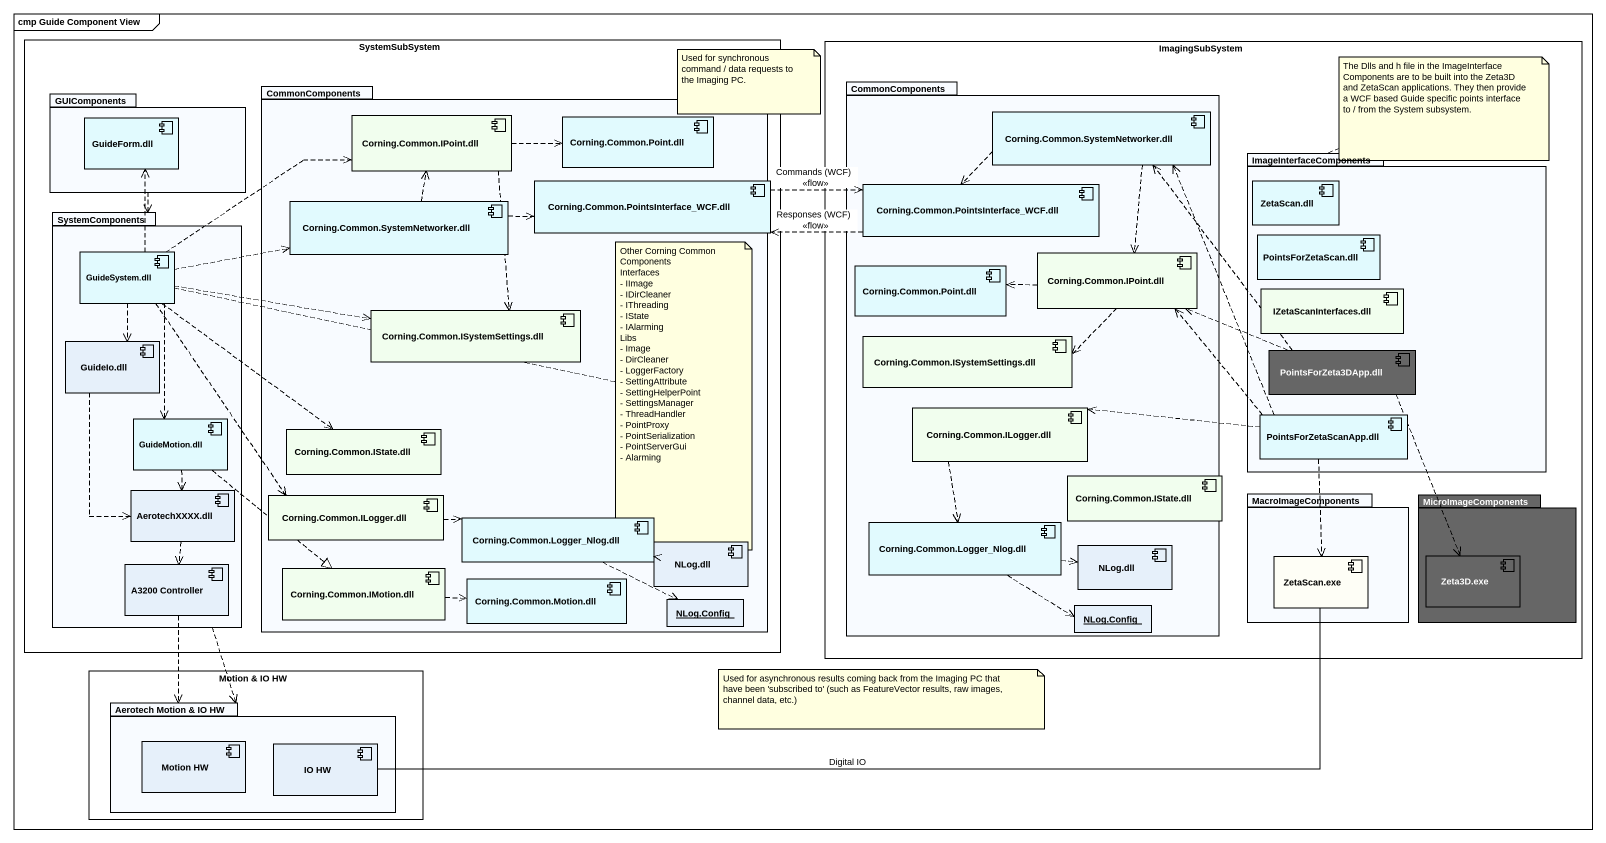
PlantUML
@startuml
mainframe cmp Guide Component View
allowmixing
hide circle
hide empty members
rectangle SystemSubSystem {
  package CommonComponents {
    component "Corning.Common.IPoint.dll" as Corning_Common_IPoint_dll #F1FEEE
    component "Corning.Common.Point.dll" as Corning_Common_Point_dll #E1FAFE
    component "Corning.Common.SystemNetworker.dll" as Corning_Common_2 #E1FAFE
    component "Corning.Common.PointsInterface_WCF.dll" as Corning_Common_3 #E1FAFE
    component "Corning.Common.ISystemSettings.dll" as Corning_Common_5 #F1FEEE
    component "Corning.Common.IState.dll" as Corning_Common_IState_dll #F1FEEE
    component "Corning.Common.ILogger.dll" as Corning_Common_ILogger_dll_2 #F1FEEE
    component "Corning.Common.Logger_Nlog.dll" as Corning_Common_Logger_Nlog #E1FAFE
    component "NLog.dll" as NLog_dll
    component "Corning.Common.IMotion.dll" as Corning_Common_IMotion_dll #F1FEEE
    component "Corning.Common.Motion.dll" as Corning_Common_Motion_dll #E1FAFE
    object "NLog.Config" as NLog_Config
  }
  package GUIComponents {
    component "GuideForm.dll" as GuideForm_dll #E1FAFE
  }
  package SystemComponents {
    component "GuideSystem.dll" as GuideSystem_dll #E1FAFE
    component "GuideIo.dll" as GuideIo_dll
    component "GuideMotion.dll" as GuideMotion_dll #E1FAFE
    component "AerotechXXXX.dll" as AerotechXXXX_dll
    component "A3200 Controller" as A3200_Controller
  }
}
rectangle ImagingSubSystem {
  package "CommonComponents" as CommonComponents_2 {
    component "Corning.Common.SystemNetworker.dll" as Corning_Common #E1FAFE
    component "Corning.Common.PointsInterface_WCF.dll" as Corning_Common_4 #E1FAFE
    component "Corning.Common.Point.dll" as Corning_Common_Point_dll_2 #E1FAFE
    component "Corning.Common.IPoint.dll" as Corning_Common_IPoint_dll_2 #F1FEEE
    component "Corning.Common.ISystemSettings.dll" as Corning_Common_6 #F1FEEE
    component "Corning.Common.ILogger.dll" as Corning_Common_ILogger_dll #F1FEEE
    component "Corning.Common.IState.dll" as Corning_Common_IState_dll_2 #F1FEEE
    component "Corning.Common.Logger_Nlog.dll" as Corning_Common_Logger_Nlog_2 #E1FAFE
    component "NLog.dll" as NLog_dll_2
    object "NLog.Config" as NLog_Config_2
  }
  package ImageInterfaceComponents {
    component "ZetaScan.dll" as ZetaScan_dll #E1FAFE
    component "PointsForZetaScan.dll" as PointsForZetaScan_dll #E1FAFE
    component "IZetaScanInterfaces.dll" as IZetaScanInterfaces_dll #F1FEEE
    component "PointsForZeta3DApp.dll" as PointsForZeta3DApp_dll #666666
    component "PointsForZetaScanApp.dll" as PointsForZetaScanApp_dll #E1FAFE
  }
  package MacroImageComponents {
    component "ZetaScan.exe" as ZetaScan_exe #FEFEF6
  }
  package MicroImageComponents #666666 {
    component "Zeta3D.exe" as Zeta3D_exe #666666
  }
}
rectangle "Motion & IO HW" as Motion_IO_HW {
  package "Aerotech Motion & IO HW" as Aerotech_Motion_IO_HW {
    component "Motion HW" as Motion_HW
    component "IO HW" as IO_HW
  }
}
GUIComponents ..> SystemComponents
Corning_Common_IPoint_dll .right.> Corning_Common_Point_dll
Corning_Common_IPoint_dll ..> Corning_Common_5
Corning_Common .left.> Corning_Common_4
Corning_Common ..> Corning_Common_IPoint_dll_2
Corning_Common_2 .up.> Corning_Common_IPoint_dll
Corning_Common_2 .right.> Corning_Common_3
Corning_Common_3 .right.> Corning_Common_4 : Commands (WCF)\n<<flow>>
Corning_Common_4 .left.> Corning_Common_3 : Responses (WCF)\n<<flow>>
SystemComponents ..> Aerotech_Motion_IO_HW
GuideSystem_dll .up.> GuideForm_dll
GuideSystem_dll .right.> Corning_Common_IPoint_dll
GuideSystem_dll .right.> Corning_Common_2
GuideSystem_dll .right.> Corning_Common_5
GuideSystem_dll ..> GuideIo_dll
GuideSystem_dll ..> GuideMotion_dll
GuideSystem_dll ..> Corning_Common_IState_dll
GuideSystem_dll ..> Corning_Common_ILogger_dll_2
Corning_Common_IPoint_dll_2 .left.> Corning_Common_Point_dll_2
Corning_Common_IPoint_dll_2 .left.> Corning_Common_6
GuideIo_dll ..> AerotechXXXX_dll
PointsForZeta3DApp_dll .up.> Corning_Common
PointsForZeta3DApp_dll .left.> Corning_Common_IPoint_dll_2
PointsForZeta3DApp_dll ..> Zeta3D_exe
GuideMotion_dll ..> AerotechXXXX_dll
GuideMotion_dll ..|> Corning_Common_IMotion_dll
Corning_Common_ILogger_dll ..> Corning_Common_Logger_Nlog_2
PointsForZetaScanApp_dll .up.> Corning_Common
PointsForZetaScanApp_dll .up.> Corning_Common_IPoint_dll_2
PointsForZetaScanApp_dll .left.> Corning_Common_ILogger_dll
PointsForZetaScanApp_dll ..> ZetaScan_exe
AerotechXXXX_dll ..> A3200_Controller
Corning_Common_ILogger_dll_2 .right.> Corning_Common_Logger_Nlog
Corning_Common_Logger_Nlog .right.> NLog_dll
Corning_Common_Logger_Nlog .right.> NLog_Config
Corning_Common_Logger_Nlog_2 .right.> NLog_dll_2
Corning_Common_Logger_Nlog_2 .right.> NLog_Config_2
A3200_Controller ..> Aerotech_Motion_IO_HW
Corning_Common_IMotion_dll .right.> Corning_Common_Motion_dll
IO_HW -right- ZetaScan_exe : Digital IO
note as N1
  Used for synchronous command / data requests to the Imaging PC.
end note
note top of ImageInterfaceComponents : The Dlls and h file in the ImageInterface Components are to be built into the Zeta3D and ZetaScan applications. They then provide a WCF based Guide specific points interface to / from the System subsystem.
note right of GuideSystem_dll
  Other Corning Common Components
  Interfaces
  - IImage
  - IDirCleaner
  - IThreading
  - IState
  - IAlarming
  Libs
  - Image
  - DirCleaner
  - LoggerFactory
  - SettingAttribute
  - SettingHelperPoint
  - SettingsManager
  - ThreadHandler
  - PointProxy
  - PointSerialization
  - PointServerGui
  - Alarming
end note
note as N4
  Used for asynchronous results coming back from the Imaging PC that have been 'subscribed to' (such as FeatureVector results, raw images, channel data, etc.)
end note
@enduml
